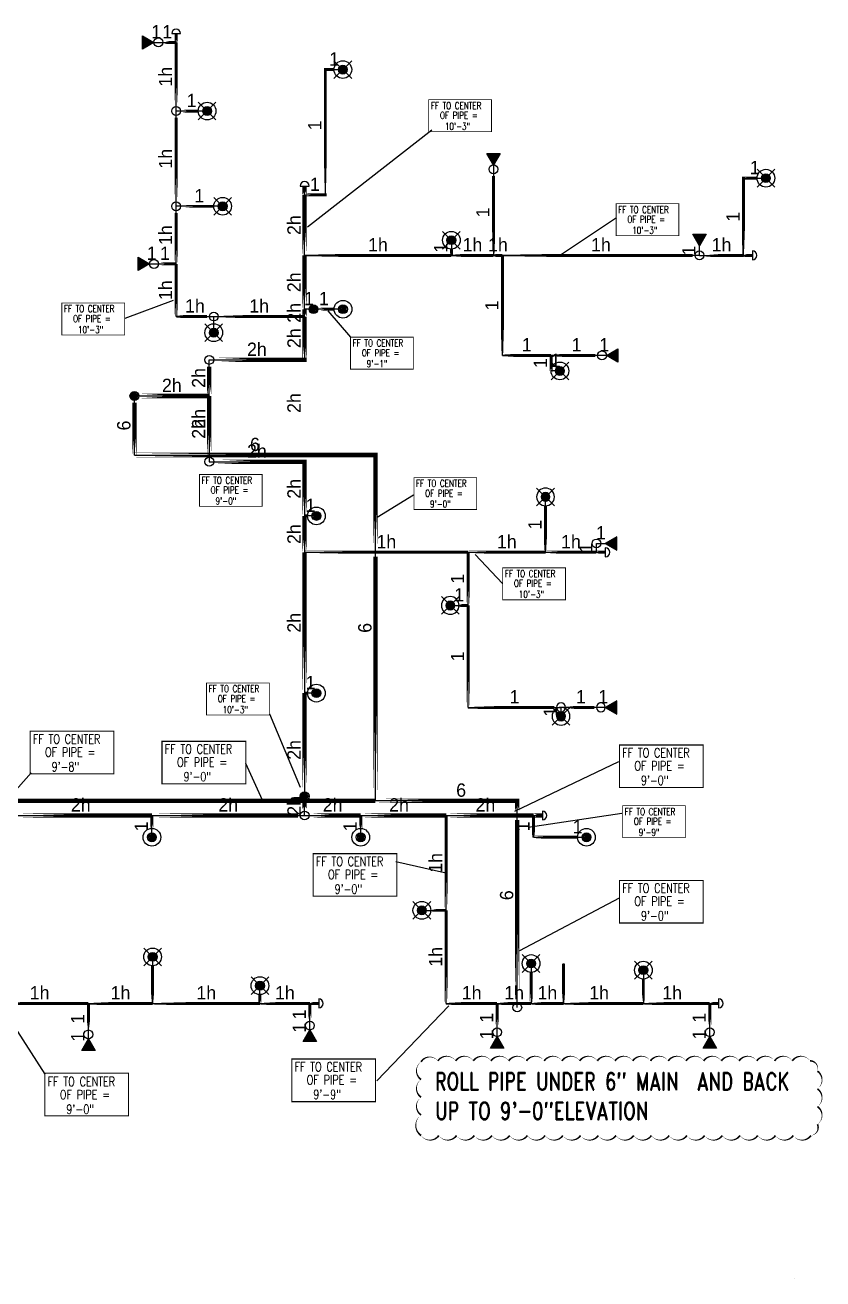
# Model space of a CAD drawing. Header units: inches. Extents: x -4258 to 19, y -149 to 1456.
# Drawn here: x -521 to 19, y 0 to 849 of the extents above; entities that cross this region are included whole.
import ezdxf
from ezdxf.enums import TextEntityAlignment as Align

# ---------------------------------------------------------------- set-up
doc = ezdxf.new("R2010")
doc.units = ezdxf.units.IN
doc.header["$MEASUREMENT"] = 0
for name, color, linetype in [('BORDER', 7, 'Continuous'), ('Coordination', 1, 'Continuous'), ('headdn', 1, 'Continuous'), ('PIPEBL', 1, 'Continuous'), ('pipemn', 1, 'Continuous'), ('PIPESPC', 1, 'Continuous'), ('spk-cap', 1, 'Continuous'), ('spk-pipedrop', 1, 'Continuous'), ('spk-piperise', 1, 'Continuous'), ('TITLE', 7, 'Continuous')]:
    doc.layers.add(name, color=color, linetype=linetype)
doc.styles.add('PDA1', font='ROMAND', dxfattribs={"width": 0.755})
doc.styles.add('PIPE', font='PIPE.SHX')

# ---------------------------------------------------------------- blocks, each defined once
blk = doc.blocks.new('SCALE')
at = {"layer": 'TITLE'}
blk.add_line((0, 0), (0, 0), dxfattribs=at)
at = {"layer": 'TITLE', "flags": 1}
blk.add_attdef('SCALE', (2.8, 0.45), '', height=9, dxfattribs=at)
blk = doc.blocks.new('drop')
blk.add_circle((0, 0), 3)
for points in [[(0.01, 2.97), (-2.53, -1.59), (-2.62, 1.36)], [(0.01, 2.97), (-2.49, -1.59), (2.52, -1.59)], [(2.52, -1.59), (0.01, 2.97), (2.6, 1.47)], [(2.52, -1.59), (-2.53, -1.59), (0.01, -2.98)]]:
    blk.add_solid(points)
blk = doc.blocks.new('side2')
for p, q in [((0, 0), (7.79, 4.5)), ((7.79, -4.5), (0, 0)), ((7.79, 4.5), (7.79, -4.5))]:
    blk.add_line(p, q)
blk.add_solid([(7.79, -4.5), (0, 0), (7.79, 4.5)])
blk = doc.blocks.new('rise')
blk.add_circle((0, 0), 3)
blk = doc.blocks.new('dpend2')
for p, q in [((-6, -6), (6, 6)), ((6, -6), (-6, 6))]:
    blk.add_line(p, q)
for radius in [6, 3]:
    blk.add_circle((0, 0), radius)
for points in [[(0, 0), (-3, 0), (-2.08, 2.07)], [(0, 0), (-3, 0), (-2.08, -2.07)], [(0, 0), (0, 3), (-2.12, 2.14)], [(0, 0), (0, -3), (-2.12, -2.14)], [(0, 0), (0, 3), (2.12, 2.14)], [(0, 0), (3, 0), (2.08, 2.07)], [(0, 0), (3, 0), (2.08, -2.07)], [(0, 0), (0, -3), (2.12, -2.14)]]:
    blk.add_solid(points)
blk = doc.blocks.new('PIPESPC')
at = {"layer": 'PIPESPC', "style": 'PIPE', "width": 0.9}
blk.add_attdef('SIZE', text='', height=9, dxfattribs=at).set_placement((0, 4.02), align=Align.CENTER)
at = {"layer": 'PIPESPC', "style": 'PIPE', "flags": 1}
blk.add_attdef('SCHED', (25.3, 3.89), '', height=9, dxfattribs=at)
blk = doc.blocks.new('CAP')
blk.add_line((0, 3), (0, -3))
blk.add_arc((0, 0), 3, 270, 90)
blk = doc.blocks.new('dpend1')
for radius in [6, 3]:
    blk.add_circle((0, 0), radius)
for points in [[(0.01, 2.97), (-2.53, -1.59), (-2.62, 1.36)], [(0.01, 2.97), (-2.49, -1.59), (2.52, -1.59)], [(2.52, -1.59), (0.01, 2.97), (2.6, 1.47)], [(2.52, -1.59), (-2.53, -1.59), (0.01, -2.98)]]:
    blk.add_solid(points)
blk = doc.blocks.new('vvvvvvvvvbbbbbbbbbb')
at = {"layer": 'Coordination', "const_width": 1}
blk.add_lwpolyline([(8219.9, 4056.7), (8219.9, 4018.3), (8295.5, 4018.3), (8295.5, 4056.7), (8219.9, 4056.7)], dxfattribs=at)
at = {"layer": 'Coordination', "style": 'PDA1', "width": 0.755}
for s, p in [('FF TO CENTER', (8222.4, 4045.5)), ('OF PIPE = ', (8233.4, 4033.7)), ('9\'-0"', (8239.3, 4020.6))]:
    blk.add_text(s, height=8.4, dxfattribs=at).set_placement(p)

msp = doc.modelspace()

# ---------------------------------------------------------------- linework, layer by layer
at = {"color": 1}
for points, const_width in [([(-419.01, 837.16), (-419.01, 843.16)], 2), ([(-426.51, 837.16), (-419.01, 837.16)], 2), ([(-419.01, 795.16), (-419.01, 837.16)], 2), ([(-318.96, 818.71), (-312.11, 818.71)], 2), ([(-317.96, 732.89), (-317.96, 819.71)], 2), ([(-414.51, 790.66), (-404.01, 790.66)], 2), ([(-419.01, 730.66), (-419.01, 786.16)], 2), ([(-204.11, 692.95), (-204.11, 746.71)], 2), ([(-34.71, 692.95), (-34.71, 746.21)], 2), ([(-332, 733.89), (-332, 739.89)], 3), ([(-35.71, 745.21), (-25.61, 745.21)], 2), ([(-332, 692.95), (-332, 733.89)], 3), ([(-332, 733.89), (-316.96, 733.89)], 2), ([(-419.01, 687.16), (-419.01, 721.66)], 2), ([(-414.51, 726.16), (-393.51, 726.16)], 2), ([(-232.61, 692.95), (-232.61, 697.21)], 2), ([(-429.51, 687.16), (-419.01, 687.16)], 2), ([(-419.01, 650.54), (-419.01, 687.16)], 2), ([(-332, 656.5), (-332, 692.95)], 3), ([(-332, 692.95), (-232.61, 692.95)], 2), ([(-232.61, 692.95), (-204.11, 692.95)], 2), ([(-204.11, 692.95), (-198, 692.95)], 2), ([(-198, 624.21), (-198, 692.95)], 2), ([(-198, 692.95), (-69.11, 692.95)], 2), ([(-60.11, 692.95), (-34.71, 692.95)], 2), ([(-34.71, 692.95), (-28.71, 692.95)], 2), ([(-332, 651.54), (-332, 656.5)], 3), ([(-321.5, 656.5), (-312, 656.5)], 2), ([(-420.01, 651.54), (-398.01, 651.54)], 2), ([(-389.01, 651.54), (-332, 651.54)], 2), ([(-332, 620.68), (-332, 651.54)], 3), ([(-392.07, 622.18), (-330.5, 622.18)], 3), ([(-199, 625.21), (-165.11, 625.21)], 2), ([(-165.11, 613.71), (-165.11, 625.21)], 2), ([(-165.11, 625.21), (-135.11, 625.21)], 2), ([(-396.57, 597.75), (-396.57, 617.68)], 3), ([(-447.25, 556.28), (-447.25, 593.25)], 3), ([(-442.75, 597.75), (-396.57, 597.75)], 3), ([(-396.57, 557.75), (-396.57, 597.75)], 3), ([(-284, 494.93), (-284, 559.28)], 3), ([(-448.75, 557.78), (-282.5, 557.78)], 3), ([(-392.07, 553.25), (-330.5, 553.25)], 3), ([(-332, 516.56), (-332, 554.75)], 3), ([(-332, 491.93), (-332, 516.56)], 3), ([(-168.86, 491.93), (-168.86, 523.43)], 2), ([(-332, 516.56), (-330, 516.56)], 2), ([(-332, 396.56), (-332, 491.93)], 3), ([(-332, 491.93), (-221.26, 491.93)], 2), ([(-221.26, 455.93), (-221.26, 491.93)], 2), ([(-221.26, 491.93), (-168.86, 491.93)], 2), ([(-168.86, 491.93), (-134.36, 491.93)], 2), ([(-134.36, 491.93), (-128.36, 491.93)], 2), ([(-284, 323.74), (-284, 488.93)], 3), ([(-227.36, 455.93), (-221.26, 455.93)], 2), ([(-221.26, 385.93), (-221.26, 455.93)], 2), ([(-332, 331.24), (-332, 396.56)], 3), ([(-332, 396.56), (-330, 396.56)], 2), ([(-222.26, 386.93), (-162.86, 386.93)], 2), ([(-153.86, 386.93), (-135.86, 386.93)], 2), ([(-707.26, 323.74), (-284, 323.74)], 3), ([(-332, 318.24), (-332, 322.24)], 3), ([(-284, 323.74), (-186.5, 323.74)], 3), ([(-188, 316.74), (-188, 325.24)], 3), ([(-527.25, 313.74), (-435.41, 313.74)], 3), ([(-435.41, 313.74), (-336.5, 313.74)], 3), ([(-435.41, 305), (-435.41, 313.74)], 2), ([(-327.5, 313.74), (-294, 313.74)], 3), ([(-294, 313.74), (-236.1, 313.74)], 3), ([(-294, 305), (-294, 313.74)], 2), ([(-236.1, 313.74), (-176.98, 313.74)], 3), ([(-236.1, 249.53), (-236.1, 313.74)], 2), ([(-176.98, 313.74), (-170.98, 313.74)], 3), ([(-176.98, 298), (-176.98, 313.74)], 2), ([(-188, 188.24), (-188, 310.74)], 3), ([(-177.98, 299), (-147.12, 299)], 2), ([(-246.6, 249.53), (-236.1, 249.53)], 2), ([(-236.1, 185.53), (-236.1, 249.53)], 2), ([(-434.91, 186.53), (-434.91, 212.03)], 2), ([(-156.6, 186.53), (-156.6, 213.53)], 2), ([(-178.6, 186.53), (-178.6, 207.53)], 2), ([(-102.6, 186.53), (-102.6, 203.03)], 2), ([(-545.41, 186.53), (-478.41, 186.53)], 2), ([(-478.41, 170.03), (-478.41, 186.53)], 2), ([(-478.41, 186.53), (-434.91, 186.53)], 2), ([(-434.91, 186.53), (-362.24, 186.53)], 2), ([(-362.24, 186.53), (-362.24, 192.53)], 2), ([(-362.24, 186.53), (-328.41, 186.53)], 2), ([(-328.41, 176.03), (-328.41, 186.53)], 2), ([(-328.41, 186.53), (-322.41, 186.53)], 2), ([(-237.1, 186.53), (-201.6, 186.53)], 2), ([(-201.6, 171.53), (-201.6, 186.53)], 2), ([(-201.6, 186.53), (-178.6, 186.53)], 2), ([(-178.6, 186.53), (-156.6, 186.53)], 2), ([(-156.6, 186.53), (-102.6, 186.53)], 2), ([(-102.6, 186.53), (-57.6, 186.53)], 2), ([(-57.6, 171.53), (-57.6, 186.53)], 2), ([(-57.6, 186.53), (-51.6, 186.53)], 2)]:
    msp.add_lwpolyline(points, close=True, dxfattribs=dict(at, const_width=const_width))
at = {"layer": 'Coordination'}
for p, q in [((-330.14, 712.18), (-245.78, 777.92)), ((-158.11, 693.72), (-120.67, 718.66)), ((-421.05, 662.48), (-453.7, 650.2)), ((-316.28, 655.35), (-300.87, 637.55)), ((-282.8, 515.79), (-258.3, 530.91)), ((-216.57, 490.46), (-197.88, 470.88)), ((-334.68, 332.75), (-355.48, 382.3)), ((-360.42, 324.15), (-371.89, 349.03)), ((-189.62, 316.59), (-119.21, 350.35)), ((-530.98, 326.99), (-517.1, 342.57)), ((-180.61, 305.73), (-117.19, 315.4)), ((-237.25, 274.85), (-270.19, 282.31)), ((-186.19, 222.25), (-118.64, 258.07)), ((-537.65, 185.06), (-507.83, 138.53)), ((-234.33, 184.91), (-283.16, 134.01))]:
    msp.add_line(p, q, dxfattribs=at)
for points, const_width in [([(-247.93, 798.32), (-247.93, 776.66), (-205.42, 776.66), (-205.42, 798.32), (-247.93, 798.32)], 0.562), ([(-121.05, 727.9), (-121.05, 706.25), (-78.55, 706.25), (-78.55, 727.9), (-121.05, 727.9)], 0.562), ([(-496.4, 660.73), (-496.4, 639.08), (-453.9, 639.08), (-453.9, 660.73), (-496.4, 660.73)], 0.562), ([(-300.87, 637.55), (-300.87, 615.9), (-258.37, 615.9), (-258.37, 637.55), (-300.87, 637.55)], 0.562), ([(-403.22, 544.64), (-403.22, 522.99), (-360.72, 522.99), (-360.72, 544.64), (-403.22, 544.64)], 0.562), ([(-197.84, 481.43), (-197.84, 459.78), (-155.34, 459.78), (-155.34, 481.43), (-197.84, 481.43)], 0.562), ([(-398.39, 403.47), (-398.39, 381.82), (-355.88, 381.82), (-355.88, 403.47), (-398.39, 403.47)], 0.562), ([(-517.91, 370.78), (-517.91, 341.91), (-461.24, 341.91), (-461.24, 370.78), (-517.91, 370.78)], 0.75), ([(-116.63, 320.37), (-116.63, 298.72), (-74.13, 298.72), (-74.13, 320.37), (-116.63, 320.37)], 0.562), ([(-118.77, 269.8), (-118.77, 240.93), (-62.1, 240.93), (-62.1, 269.8), (-118.77, 269.8)], 0.75), ([(-340.68, 148.9), (-340.68, 120.03), (-284.01, 120.03), (-284.01, 148.9), (-340.68, 148.9)], 0.75), ([(-507.86, 139.29), (-507.86, 110.42), (-451.19, 110.42), (-451.19, 139.29), (-507.86, 139.29)], 0.75)]:
    msp.add_lwpolyline(points, dxfattribs=dict(at, const_width=const_width))
msp.add_lwpolyline([(-253.12, 97.09, 0, 1.2, 0.520567), (-241.12, 97.09, 0, 1.2, 0.520567), (-229.12, 97.09, 0, 1.2, 0.520567), (-217.12, 97.09, 0, 1.2, 0.520567), (-205.12, 97.09, 0, 1.2, 0.520567), (-193.12, 97.09, 0, 1.2, 0.520567), (-181.12, 97.09, 0, 1.2, 0.520567), (-169.12, 97.09, 0, 1.2, 0.520567), (-157.12, 97.09, 0, 1.2, 0.520567), (-145.12, 97.09, 0, 1.2, 0.520567), (-133.12, 97.09, 0, 1.2, 0.520567), (-121.12, 97.09, 0, 1.2, 0.520567), (-109.12, 97.09, 0, 1.2, 0.520567), (-97.12, 97.09, 0, 1.2, 0.520567), (-85.12, 97.09, 0, 1.2, 0.520567), (-73.12, 97.09, 0, 1.2, 0.520567), (-61.12, 97.09, 0, 1.2, 0.520567), (-49.12, 97.09, 0, 1.2, 0.520567), (-37.12, 97.09, 0, 1.2, 0.520567), (-25.12, 97.09, 0, 1.2, 0.520567), (-13.12, 97.09, 0, 1.2, 0.520567), (-1.12, 97.09, 0, 1.2, 0.520567), (10.88, 97.09, 0, 1.2, 0.520567), (15.29, 104.68, 0, 1.2, 0.520567), (15.29, 116.68, 0, 1.2, 0.520567), (15.29, 128.68, 0, 1.2, 0.520567), (15.29, 140.68, 0, 1.2, 0.520567), (10.23, 147.62, 0, 1.2, 0.520567), (-1.77, 147.62, 0, 1.2, 0.520567), (-13.77, 147.62, 0, 1.2, 0.520567), (-25.77, 147.62, 0, 1.2, 0.520567), (-37.77, 147.62, 0, 1.2, 0.520567), (-49.77, 147.62, 0, 1.2, 0.520567), (-61.77, 147.62, 0, 1.2, 0.520567), (-73.77, 147.62, 0, 1.2, 0.520567), (-85.77, 147.62, 0, 1.2, 0.520567), (-97.77, 147.62, 0, 1.2, 0.520567), (-109.77, 147.62, 0, 1.2, 0.520567), (-121.77, 147.62, 0, 1.2, 0.520567), (-133.77, 147.62, 0, 1.2, 0.520567), (-145.77, 147.62, 0, 1.2, 0.520567), (-157.77, 147.62, 0, 1.2, 0.520567), (-169.77, 147.62, 0, 1.2, 0.520567), (-181.77, 147.62, 0, 1.2, 0.520567), (-193.77, 147.62, 0, 1.2, 0.520567), (-205.77, 147.62, 0, 1.2, 0.520567), (-217.77, 147.62, 0, 1.2, 0.520567), (-229.77, 147.62, 0, 1.2, 0.520567), (-241.77, 147.62, 0, 1.2, 0.520567), (-253.12, 146.97, 0, 1.2, 0.520567), (-253.12, 134.97, 0, 1.2, 0.520567), (-253.12, 122.97, 0, 1.2, 0.520567), (-253.12, 110.97, 0, 1.2, 0.520567)], format="xyseb", close=True, dxfattribs=at)
at = {"layer": 'PIPEBL'}
for p, q in [((-419.01, 837.16), (-419.01, 843.16)), ((-434.01, 837.16), (-431.01, 837.16)), ((-431.01, 837.16), (-419.01, 837.16)), ((-419.01, 790.66), (-419.01, 837.16)), ((-317.96, 733.89), (-317.96, 818.71)), ((-317.96, 818.71), (-306.11, 818.71)), ((-419.01, 726.16), (-419.01, 790.66)), ((-398.01, 790.66), (-419.01, 790.66)), ((-204.11, 754.21), (-204.11, 751.21)), ((-204.11, 751.21), (-204.11, 692.95)), ((-34.71, 692.95), (-34.71, 745.21)), ((-34.71, 745.21), (-19.61, 745.21)), ((-332, 733.89), (-317.96, 733.89)), ((-419.01, 687.16), (-419.01, 726.16)), ((-387.51, 726.16), (-419.01, 726.16)), ((-232.61, 703.21), (-232.61, 692.95)), ((-64.61, 692.95), (-64.61, 699.44)), ((-232.61, 692.95), (-332, 692.95)), ((-204.11, 692.95), (-232.61, 692.95)), ((-198, 692.95), (-204.11, 692.95)), ((-64.61, 692.95), (-198, 692.95)), ((-198, 625.21), (-198, 692.95)), ((-64.61, 692.95), (-34.71, 692.95)), ((-34.71, 692.95), (-28.71, 692.95)), ((-437.01, 687.16), (-434.01, 687.16)), ((-434.01, 687.16), (-419.01, 687.16)), ((-419.01, 651.54), (-419.01, 687.16)), ((-326, 656.5), (-332, 656.5)), ((-306, 656.5), (-326, 656.5)), ((-419.01, 651.54), (-393.51, 651.54)), ((-393.51, 651.54), (-332, 651.54)), ((-393.51, 640.61), (-393.51, 651.54)), ((-165.11, 625.21), (-198, 625.21)), ((-130.61, 625.21), (-165.11, 625.21)), ((-165.11, 614.71), (-165.11, 625.21)), ((-127.61, 625.21), (-130.61, 625.21)), ((-159.11, 614.71), (-165.11, 614.71)), ((-168.86, 491.93), (-168.86, 529.43)), ((-324, 516.56), (-332, 516.56)), ((-134.36, 491.93), (-134.36, 497.93)), ((-134.36, 497.93), (-128.36, 497.93)), ((-332, 491.93), (-221.26, 491.93)), ((-221.26, 491.93), (-168.86, 491.93)), ((-221.26, 455.93), (-221.26, 491.93)), ((-168.86, 491.93), (-134.36, 491.93)), ((-134.36, 491.93), (-128.36, 491.93)), ((-233.36, 455.93), (-221.26, 455.93)), ((-221.26, 386.93), (-221.26, 455.93)), ((-324, 396.56), (-332, 396.56)), ((-221.26, 386.93), (-158.36, 386.93)), ((-131.36, 386.93), (-158.36, 386.93)), ((-158.36, 380.93), (-158.36, 386.93)), ((-128.36, 386.93), (-131.36, 386.93)), ((-435.41, 299), (-435.41, 313.74)), ((-294, 299), (-294, 313.74)), ((-236.1, 249.53), (-236.1, 313.74)), ((-176.98, 299), (-176.98, 313.74)), ((-176.98, 299), (-141.12, 299)), ((-252.6, 249.53), (-236.1, 249.53)), ((-236.1, 186.53), (-236.1, 249.53)), ((-434.91, 218.03), (-434.91, 186.53)), ((-178.6, 213.53), (-178.6, 186.53)), ((-156.6, 213.53), (-156.6, 186.53)), ((-102.6, 209.03), (-102.6, 186.53)), ((-362.24, 186.53), (-362.24, 198.53)), ((-544.41, 186.53), (-478.41, 186.53)), ((-478.41, 186.53), (-434.91, 186.53)), ((-478.41, 165.53), (-478.41, 186.53)), ((-434.91, 186.53), (-362.24, 186.53)), ((-362.24, 186.53), (-328.41, 186.53)), ((-328.41, 171.53), (-328.41, 186.53)), ((-328.41, 186.53), (-322.41, 186.53)), ((-236.1, 186.53), (-201.6, 186.53)), ((-201.6, 186.53), (-178.6, 186.53)), ((-201.6, 167.03), (-201.6, 186.53)), ((-178.6, 186.53), (-156.6, 186.53)), ((-156.6, 186.53), (-102.6, 186.53)), ((-102.6, 186.53), (-57.6, 186.53)), ((-57.6, 167.03), (-57.6, 186.53)), ((-57.6, 186.53), (-51.6, 186.53)), ((-328.41, 168.53), (-328.41, 171.53)), ((-478.41, 162.53), (-478.41, 165.53)), ((-201.6, 164.03), (-201.6, 167.03)), ((-57.6, 164.03), (-57.6, 167.03))]:
    msp.add_line(p, q, dxfattribs=at)
at = {"layer": 'pipemn'}
for p, q in [((-332, 733.89), (-332, 739.89)), ((-332, 692.95), (-332, 733.89)), ((-332, 656.5), (-332, 692.95)), ((-332, 651.54), (-332, 656.5)), ((-332, 651.54), (-332, 622.18)), ((-396.57, 597.75), (-396.57, 622.18)), ((-396.57, 622.18), (-332, 622.18)), ((-447.25, 597.75), (-396.57, 597.75)), ((-396.57, 597.75), (-396.57, 553.25)), ((-396.57, 553.25), (-332, 553.25)), ((-332, 553.25), (-332, 516.56)), ((-332, 516.56), (-332, 491.93)), ((-332, 491.93), (-332, 396.56)), ((-332, 396.56), (-332, 326.74)), ((-332, 313.74), (-332, 326.74)), ((-332, 313.74), (-294, 313.74)), ((-294, 313.74), (-236.1, 313.74)), ((-236.1, 313.74), (-176.98, 313.74)), ((-176.98, 313.74), (-170.98, 313.74))]:
    msp.add_line(p, q, dxfattribs=at)
at = {"layer": 'pipemn', "color": 5}
for p, q in [((-447.25, 557.78), (-447.25, 597.75)), ((-447.25, 557.78), (-284, 557.78)), ((-284, 323.74), (-284, 557.78)), ((-284, 323.74), (-711.76, 323.74)), ((-188, 323.74), (-284, 323.74)), ((-188, 183.74), (-188, 323.74))]:
    msp.add_line(p, q, dxfattribs=at)
at = {"layer": 'pipemn', "color": 6}
for p, q in [((-531.75, 313.74), (-435.41, 313.74)), ((-435.41, 313.74), (-332, 313.74))]:
    msp.add_line(p, q, dxfattribs=at)

# ---------------------------------------------------------------- block references
at = {"layer": 'BORDER'}
msp.add_blockref('SCALE', (0, 0), dxfattribs=at)
at = {"layer": 'Coordination'}
for p, xscale, yscale, zscale in [((-4881.65, -1739.39), 0.5625, 0.5625, 0.5625), ((-6593.49, -2678.57), 0.75, 0.75, 0.75), ((-6283.74, -2681.08), 0.75, 0.75, 0.75), ((-6491.2, -2754.64), 0.75, 0.75, 0.75)]:
    msp.add_blockref('vvvvvvvvvbbbbbbbbbb', p, dxfattribs=dict(at, xscale=xscale, yscale=yscale, zscale=zscale))
at = {"layer": 'headdn'}
for p, rotation in [((-434.01, 837.16), 180), ((-204.11, 754.21), 89.99999999999999), ((-64.61, 699.44), 89.99999999999999), ((-437.01, 687.16), 180), ((-478.41, 162.53), 270), ((-328.41, 168.53), 270), ((-201.6, 164.03), 270), ((-57.6, 164.03), 270)]:
    msp.add_blockref('side2', p, dxfattribs=dict(at, rotation=rotation))
for name, p in [('dpend2', (-306.11, 818.71)), ('dpend2', (-398.01, 790.66)), ('dpend2', (-19.61, 745.21)), ('dpend2', (-387.51, 726.16)), ('dpend2', (-232.61, 703.21)), ('dpend1', (-306, 656.5)), ('dpend2', (-393.51, 640.61)), ('side2', (-127.61, 625.21)), ('dpend2', (-159.11, 614.71)), ('dpend1', (-324, 516.56)), ('dpend1', (-324, 396.56)), ('dpend1', (-435.41, 299)), ('dpend1', (-294, 299)), ('dpend1', (-141.12, 299)), ('dpend2', (-252.6, 249.53)), ('dpend2', (-434.91, 218.03)), ('dpend2', (-178.6, 213.53)), ('dpend2', (-102.6, 209.03)), ('dpend2', (-362.24, 198.53))]:
    msp.add_blockref(name, p, dxfattribs=at)
at = {"layer": 'headdn', "extrusion": (0, 0, -1), "zscale": -1}
for name, p, rotation in [('dpend2', (168.86, 529.43), 90), ('side2', (128.36, 497.93), 180), ('dpend2', (233.36, 455.93), 90), ('side2', (128.36, 386.93), 180), ('dpend2', (158.36, 380.93), 90)]:
    msp.add_blockref(name, p, dxfattribs=dict(at, rotation=rotation))
at = {"layer": 'PIPESPC'}
ref = msp.add_blockref('PIPESPC', (-432.51, 837.16), dxfattribs=at)
ref.add_attrib('SIZE', '1', dxfattribs={"color": 0, "height": 9, "style": 'PIPE'}).set_placement((-432.51, 837.16), align=Align.BOTTOM_CENTER)
ref = msp.add_blockref('PIPESPC', (-425.01, 837.16), dxfattribs=at)
ref.add_attrib('SIZE', '1', dxfattribs={"color": 0, "height": 9, "style": 'PIPE'}).set_placement((-425.01, 837.16), align=Align.BOTTOM_CENTER)
ref = msp.add_blockref('PIPESPC', (-312.04, 818.71), dxfattribs=at)
ref.add_attrib('SIZE', '1', dxfattribs={"color": 0, "height": 9, "style": 'PIPE'}).set_placement((-312.04, 818.71), align=Align.BOTTOM_CENTER)
ref = msp.add_blockref('PIPESPC', (-419.01, 813.91), dxfattribs=dict(at, rotation=90))
ref.add_attrib('SIZE', '1h', dxfattribs={"color": 0, "height": 9, "rotation": 90, "style": 'PIPE'}).set_placement((-419.01, 813.91), align=Align.BOTTOM_CENTER)
ref = msp.add_blockref('PIPESPC', (-408.51, 790.66), dxfattribs=at)
ref.add_attrib('SIZE', '1', dxfattribs={"color": 0, "height": 9, "style": 'PIPE'}).set_placement((-408.51, 790.66), align=Align.BOTTOM_CENTER)
ref = msp.add_blockref('PIPESPC', (-317.96, 781.01), dxfattribs=dict(at, rotation=90))
ref.add_attrib('SIZE', '1', dxfattribs={"color": 0, "height": 9, "rotation": 90, "style": 'PIPE'}).set_placement((-317.96, 781.01), align=Align.BOTTOM_CENTER)
ref = msp.add_blockref('PIPESPC', (-419.01, 758.41), dxfattribs=dict(at, rotation=90))
ref.add_attrib('SIZE', '1h', dxfattribs={"color": 0, "height": 9, "rotation": 90, "style": 'PIPE'}).set_placement((-419.01, 758.41), align=Align.BOTTOM_CENTER)
ref = msp.add_blockref('PIPESPC', (-27.16, 745.21), dxfattribs=at)
ref.add_attrib('SIZE', '1', dxfattribs={"color": 0, "height": 9, "style": 'PIPE'}).set_placement((-27.16, 745.21), align=Align.BOTTOM_CENTER)
ref = msp.add_blockref('PIPESPC', (-324.98, 733.89), dxfattribs=at)
ref.add_attrib('SIZE', '1', dxfattribs={"color": 0, "height": 9, "style": 'PIPE'}).set_placement((-324.98, 733.89), align=Align.BOTTOM_CENTER)
ref = msp.add_blockref('PIPESPC', (-403.26, 726.16), dxfattribs=at)
ref.add_attrib('SIZE', '1', dxfattribs={"color": 0, "height": 9, "style": 'PIPE'}).set_placement((-403.26, 726.16), align=Align.BOTTOM_CENTER)
ref = msp.add_blockref('PIPESPC', (-204.11, 722.08), dxfattribs=dict(at, rotation=90))
ref.add_attrib('SIZE', '1', dxfattribs={"color": 0, "height": 9, "rotation": 90, "style": 'PIPE'}).set_placement((-204.11, 722.08), align=Align.BOTTOM_CENTER)
ref = msp.add_blockref('PIPESPC', (-34.71, 719.08), dxfattribs=dict(at, rotation=90))
ref.add_attrib('SIZE', '1', dxfattribs={"color": 0, "height": 9, "rotation": 90, "style": 'PIPE'}).set_placement((-34.71, 719.08), align=Align.BOTTOM_CENTER)
ref = msp.add_blockref('PIPESPC', (-332, 713.42), dxfattribs=dict(at, rotation=90.0000000000013))
ref.add_attrib('SIZE', '2h', dxfattribs={"color": 0, "height": 9, "rotation": 90, "style": 'PIPE'}).set_placement((-332, 713.42), align=Align.BOTTOM_CENTER)
ref = msp.add_blockref('PIPESPC', (-419.01, 706.66), dxfattribs=dict(at, rotation=90))
ref.add_attrib('SIZE', '1h', dxfattribs={"color": 0, "height": 9, "rotation": 90, "style": 'PIPE'}).set_placement((-419.01, 706.66), align=Align.BOTTOM_CENTER)
ref = msp.add_blockref('PIPESPC', (-282.31, 692.95), dxfattribs=at)
ref.add_attrib('SIZE', '1h', dxfattribs={"color": 0, "height": 9, "style": 'PIPE'}).set_placement((-282.31, 692.95), align=Align.BOTTOM_CENTER)
ref = msp.add_blockref('PIPESPC', (-218.36, 692.95), dxfattribs=at)
ref.add_attrib('SIZE', '1h', dxfattribs={"color": 0, "height": 9, "style": 'PIPE'}).set_placement((-218.36, 692.95), align=Align.BOTTOM_CENTER)
ref = msp.add_blockref('PIPESPC', (-201.06, 692.95), dxfattribs=at)
ref.add_attrib('SIZE', '1h', dxfattribs={"color": 0, "height": 9, "style": 'PIPE'}).set_placement((-201.06, 692.95), align=Align.BOTTOM_CENTER)
ref = msp.add_blockref('PIPESPC', (-131.3, 692.95), dxfattribs=at)
ref.add_attrib('SIZE', '1h', dxfattribs={"color": 0, "height": 9, "style": 'PIPE'}).set_placement((-131.3, 692.95), align=Align.BOTTOM_CENTER)
ref = msp.add_blockref('PIPESPC', (-49.66, 692.95), dxfattribs=at)
ref.add_attrib('SIZE', '1h', dxfattribs={"color": 0, "height": 9, "style": 'PIPE'}).set_placement((-49.66, 692.95), align=Align.BOTTOM_CENTER)
ref = msp.add_blockref('PIPESPC', (-435.51, 687.16), dxfattribs=at)
ref.add_attrib('SIZE', '1', dxfattribs={"color": 0, "height": 9, "style": 'PIPE'}).set_placement((-435.51, 687.16), align=Align.BOTTOM_CENTER)
ref = msp.add_blockref('PIPESPC', (-426.51, 687.16), dxfattribs=at)
ref.add_attrib('SIZE', '1', dxfattribs={"color": 0, "height": 9, "style": 'PIPE'}).set_placement((-426.51, 687.16), align=Align.BOTTOM_CENTER)
ref = msp.add_blockref('PIPESPC', (-232.61, 698.08), dxfattribs=dict(at, rotation=90))
ref.add_attrib('SIZE', '1', dxfattribs={"color": 0, "height": 9, "rotation": 90, "style": 'PIPE'}).set_placement((-232.61, 698.08), align=Align.BOTTOM_CENTER)
ref = msp.add_blockref('PIPESPC', (-64.61, 696.19), dxfattribs=dict(at, rotation=90))
ref.add_attrib('SIZE', '1', dxfattribs={"color": 0, "height": 9, "rotation": 90, "style": 'PIPE'}).set_placement((-64.61, 696.19), align=Align.BOTTOM_CENTER)
ref = msp.add_blockref('PIPESPC', (-332, 674.73), dxfattribs=dict(at, rotation=89.99999999999858))
ref.add_attrib('SIZE', '2h', dxfattribs={"color": 0, "height": 9, "rotation": 90, "style": 'PIPE'}).set_placement((-332, 674.73), align=Align.BOTTOM_CENTER)
ref = msp.add_blockref('PIPESPC', (-419.01, 669.35), dxfattribs=dict(at, rotation=90))
ref.add_attrib('SIZE', '1h', dxfattribs={"color": 0, "height": 9, "rotation": 90, "style": 'PIPE'}).set_placement((-419.01, 669.35), align=Align.BOTTOM_CENTER)
ref = msp.add_blockref('PIPESPC', (-406.26, 651.54), dxfattribs=at)
ref.add_attrib('SIZE', '1h', dxfattribs={"color": 0, "height": 9, "style": 'PIPE'}).set_placement((-406.26, 651.54), align=Align.BOTTOM_CENTER)
ref = msp.add_blockref('PIPESPC', (-362.76, 651.54), dxfattribs=at)
ref.add_attrib('SIZE', '1h', dxfattribs={"color": 0, "height": 9, "style": 'PIPE'}).set_placement((-362.76, 651.54), align=Align.BOTTOM_CENTER)
ref = msp.add_blockref('PIPESPC', (-329, 656.5), dxfattribs=at)
ref.add_attrib('SIZE', '1', dxfattribs={"color": 0, "height": 9, "style": 'PIPE'}).set_placement((-329, 656.5), align=Align.BOTTOM_CENTER)
ref = msp.add_blockref('PIPESPC', (-319, 656.5), dxfattribs=at)
ref.add_attrib('SIZE', '1', dxfattribs={"color": 0, "height": 9, "style": 'PIPE'}).set_placement((-319, 656.5), align=Align.BOTTOM_CENTER)
ref = msp.add_blockref('PIPESPC', (-332, 654.02), dxfattribs=dict(at, rotation=90))
ref.add_attrib('SIZE', '2h', dxfattribs={"color": 0, "height": 9, "rotation": 90, "style": 'PIPE'}).set_placement((-332, 654.02), align=Align.BOTTOM_CENTER)
ref = msp.add_blockref('PIPESPC', (-198, 659.08), dxfattribs=dict(at, rotation=90.00000000000146))
ref.add_attrib('SIZE', '1', dxfattribs={"color": 0, "height": 9, "rotation": 90, "style": 'PIPE'}).set_placement((-198, 659.08), align=Align.BOTTOM_CENTER)
ref = msp.add_blockref('PIPESPC', (-332, 636.86), dxfattribs=dict(at, rotation=90))
ref.add_attrib('SIZE', '2h', dxfattribs={"color": 0, "height": 9, "rotation": 90, "style": 'PIPE'}).set_placement((-332, 636.86), align=Align.BOTTOM_CENTER)
ref = msp.add_blockref('PIPESPC', (-181.56, 625.21), dxfattribs=at)
ref.add_attrib('SIZE', '1', dxfattribs={"color": 0, "height": 9, "style": 'PIPE'}).set_placement((-181.56, 625.21), align=Align.BOTTOM_CENTER)
ref = msp.add_blockref('PIPESPC', (-147.86, 625.21), dxfattribs=at)
ref.add_attrib('SIZE', '1', dxfattribs={"color": 0, "height": 9, "style": 'PIPE'}).set_placement((-147.86, 625.21), align=Align.BOTTOM_CENTER)
ref = msp.add_blockref('PIPESPC', (-129.11, 625.21), dxfattribs=at)
ref.add_attrib('SIZE', '1', dxfattribs={"color": 0, "height": 9, "style": 'PIPE'}).set_placement((-129.11, 625.21), align=Align.BOTTOM_CENTER)
ref = msp.add_blockref('PIPESPC', (-364.29, 622.18), dxfattribs=at)
ref.add_attrib('SIZE', '2h', dxfattribs={"color": 0, "height": 9, "style": 'PIPE'}).set_placement((-364.29, 622.18), align=Align.BOTTOM_CENTER)
ref = msp.add_blockref('PIPESPC', (-165.11, 619.96), dxfattribs=dict(at, rotation=90))
ref.add_attrib('SIZE', '1', dxfattribs={"color": 0, "height": 9, "rotation": 90, "style": 'PIPE'}).set_placement((-165.11, 619.96), align=Align.BOTTOM_CENTER)
ref = msp.add_blockref('PIPESPC', (-162.11, 614.71), dxfattribs=at)
ref.add_attrib('SIZE', '1', dxfattribs={"color": 0, "height": 9, "style": 'PIPE'}).set_placement((-162.11, 614.71), align=Align.BOTTOM_CENTER)
ref = msp.add_blockref('PIPESPC', (-396.57, 609.96), dxfattribs=dict(at, rotation=90))
ref.add_attrib('SIZE', '2h', dxfattribs={"color": 0, "height": 9, "rotation": 90, "style": 'PIPE'}).set_placement((-396.57, 609.96), align=Align.BOTTOM_CENTER)
ref = msp.add_blockref('PIPESPC', (-421.91, 597.75), dxfattribs=at)
ref.add_attrib('SIZE', '2h', dxfattribs={"color": 0, "height": 9, "style": 'PIPE'}).set_placement((-421.91, 597.75), align=Align.BOTTOM_CENTER)
ref = msp.add_blockref('PIPESPC', (-332, 592.97), dxfattribs=dict(at, rotation=90))
ref.add_attrib('SIZE', '2h', dxfattribs={"color": 0, "height": 9, "rotation": 90, "style": 'PIPE'}).set_placement((-332, 592.97), align=Align.BOTTOM_CENTER)
ref = msp.add_blockref('PIPESPC', (-396.57, 582.3), dxfattribs=dict(at, rotation=90))
ref.add_attrib('SIZE', '2h', dxfattribs={"color": 0, "height": 9, "rotation": 90, "style": 'PIPE'}).set_placement((-396.57, 582.3), align=Align.BOTTOM_CENTER)
ref = msp.add_blockref('PIPESPC', (-447.25, 577.76), dxfattribs=dict(at, rotation=90))
ref.add_attrib('SIZE', '6', dxfattribs={"color": 0, "height": 9, "rotation": 90, "style": 'PIPE'}).set_placement((-447.25, 577.76), align=Align.BOTTOM_CENTER)
ref = msp.add_blockref('PIPESPC', (-396.57, 575.5), dxfattribs=dict(at, rotation=90))
ref.add_attrib('SIZE', '2h', dxfattribs={"color": 0, "height": 9, "rotation": 90, "style": 'PIPE'}).set_placement((-396.57, 575.5), align=Align.BOTTOM_CENTER)
ref = msp.add_blockref('PIPESPC', (-365.63, 557.78), dxfattribs=at)
ref.add_attrib('SIZE', '6', dxfattribs={"color": 0, "height": 9, "style": 'PIPE'}).set_placement((-365.63, 557.78), align=Align.BOTTOM_CENTER)
ref = msp.add_blockref('PIPESPC', (-364.29, 553.25), dxfattribs=at)
ref.add_attrib('SIZE', '2h', dxfattribs={"color": 0, "height": 9, "style": 'PIPE'}).set_placement((-364.29, 553.25), align=Align.BOTTOM_CENTER)
ref = msp.add_blockref('PIPESPC', (-332, 534.91), dxfattribs=dict(at, rotation=90))
ref.add_attrib('SIZE', '2h', dxfattribs={"color": 0, "height": 9, "rotation": 90, "style": 'PIPE'}).set_placement((-332, 534.91), align=Align.BOTTOM_CENTER)
ref = msp.add_blockref('PIPESPC', (-328, 516.56), dxfattribs=at)
ref.add_attrib('SIZE', '1', dxfattribs={"color": 0, "height": 9, "style": 'PIPE'}).set_placement((-328, 516.56), align=Align.BOTTOM_CENTER)
ref = msp.add_blockref('PIPESPC', (-332, 504.24), dxfattribs=dict(at, rotation=90.00000000000212))
ref.add_attrib('SIZE', '2h', dxfattribs={"color": 0, "height": 9, "rotation": 90, "style": 'PIPE'}).set_placement((-332, 504.24), align=Align.BOTTOM_CENTER)
ref = msp.add_blockref('PIPESPC', (-168.86, 510.68), dxfattribs=dict(at, rotation=90))
ref.add_attrib('SIZE', '1', dxfattribs={"color": 0, "height": 9, "rotation": 90, "style": 'PIPE'}).set_placement((-168.86, 510.68), align=Align.BOTTOM_CENTER)
ref = msp.add_blockref('PIPESPC', (-131.36, 497.93), dxfattribs=at)
ref.add_attrib('SIZE', '1', dxfattribs={"color": 0, "height": 9, "style": 'PIPE'}).set_placement((-131.36, 497.93), align=Align.BOTTOM_CENTER)
ref = msp.add_blockref('PIPESPC', (-276.63, 491.93), dxfattribs=at)
ref.add_attrib('SIZE', '1h', dxfattribs={"color": 0, "height": 9, "style": 'PIPE'}).set_placement((-276.63, 491.93), align=Align.BOTTOM_CENTER)
ref = msp.add_blockref('PIPESPC', (-195.06, 491.93), dxfattribs=at)
ref.add_attrib('SIZE', '1h', dxfattribs={"color": 0, "height": 9, "style": 'PIPE'}).set_placement((-195.06, 491.93), align=Align.BOTTOM_CENTER)
ref = msp.add_blockref('PIPESPC', (-151.61, 491.93), dxfattribs=at)
ref.add_attrib('SIZE', '1h', dxfattribs={"color": 0, "height": 9, "style": 'PIPE'}).set_placement((-151.61, 491.93), align=Align.BOTTOM_CENTER)
ref = msp.add_blockref('PIPESPC', (-134.36, 494.93), dxfattribs=dict(at, rotation=90))
ref.add_attrib('SIZE', '1', dxfattribs={"color": 0, "height": 9, "rotation": 90, "style": 'PIPE'}).set_placement((-134.36, 494.93), align=Align.BOTTOM_CENTER)
ref = msp.add_blockref('PIPESPC', (-221.26, 473.93), dxfattribs=dict(at, rotation=89.9999999999971))
ref.add_attrib('SIZE', '1', dxfattribs={"color": 0, "height": 9, "rotation": 90, "style": 'PIPE'}).set_placement((-221.26, 473.93), align=Align.BOTTOM_CENTER)
ref = msp.add_blockref('PIPESPC', (-227.31, 455.93), dxfattribs=at)
ref.add_attrib('SIZE', '1', dxfattribs={"color": 0, "height": 9, "style": 'PIPE'}).set_placement((-227.31, 455.93), align=Align.BOTTOM_CENTER)
ref = msp.add_blockref('PIPESPC', (-332, 444.24), dxfattribs=dict(at, rotation=89.99999999999946))
ref.add_attrib('SIZE', '2h', dxfattribs={"color": 0, "height": 9, "rotation": 90, "style": 'PIPE'}).set_placement((-332, 444.24), align=Align.BOTTOM_CENTER)
ref = msp.add_blockref('PIPESPC', (-284, 440.76), dxfattribs=dict(at, rotation=90.0000000000002))
ref.add_attrib('SIZE', '6', dxfattribs={"color": 0, "height": 9, "rotation": 90, "style": 'PIPE'}).set_placement((-284, 440.76), align=Align.BOTTOM_CENTER)
ref = msp.add_blockref('PIPESPC', (-221.26, 421.43), dxfattribs=dict(at, rotation=90))
ref.add_attrib('SIZE', '1', dxfattribs={"color": 0, "height": 9, "rotation": 90, "style": 'PIPE'}).set_placement((-221.26, 421.43), align=Align.BOTTOM_CENTER)
ref = msp.add_blockref('PIPESPC', (-328, 396.56), dxfattribs=at)
ref.add_attrib('SIZE', '1', dxfattribs={"color": 0, "height": 9, "style": 'PIPE'}).set_placement((-328, 396.56), align=Align.BOTTOM_CENTER)
ref = msp.add_blockref('PIPESPC', (-189.81, 386.93), dxfattribs=at)
ref.add_attrib('SIZE', '1', dxfattribs={"color": 0, "height": 9, "style": 'PIPE'}).set_placement((-189.81, 386.93), align=Align.BOTTOM_CENTER)
ref = msp.add_blockref('PIPESPC', (-144.86, 386.93), dxfattribs=at)
ref.add_attrib('SIZE', '1', dxfattribs={"color": 0, "height": 9, "style": 'PIPE'}).set_placement((-144.86, 386.93), align=Align.BOTTOM_CENTER)
ref = msp.add_blockref('PIPESPC', (-129.86, 386.93), dxfattribs=at)
ref.add_attrib('SIZE', '1', dxfattribs={"color": 0, "height": 9, "style": 'PIPE'}).set_placement((-129.86, 386.93), align=Align.BOTTOM_CENTER)
ref = msp.add_blockref('PIPESPC', (-158.36, 383.93), dxfattribs=dict(at, rotation=90))
ref.add_attrib('SIZE', '1', dxfattribs={"color": 0, "height": 9, "rotation": 90, "style": 'PIPE'}).set_placement((-158.36, 383.93), align=Align.BOTTOM_CENTER)
ref = msp.add_blockref('PIPESPC', (-332, 358.15), dxfattribs=dict(at, rotation=90))
ref.add_attrib('SIZE', '2h', dxfattribs={"color": 0, "height": 9, "rotation": 90, "style": 'PIPE'}).set_placement((-332, 358.15), align=Align.BOTTOM_CENTER)
ref = msp.add_blockref('PIPESPC', (-226, 323.74), dxfattribs=at)
ref.add_attrib('SIZE', '6', dxfattribs={"color": 0, "height": 9, "style": 'PIPE'}).set_placement((-226, 323.74), align=Align.BOTTOM_CENTER)
ref = msp.add_blockref('PIPESPC', (-483.58, 313.74), dxfattribs=at)
ref.add_attrib('SIZE', '2h', dxfattribs={"color": 0, "height": 9, "style": 'PIPE'}).set_placement((-483.58, 313.74), align=Align.BOTTOM_CENTER)
ref = msp.add_blockref('PIPESPC', (-383.7, 313.74), dxfattribs=at)
ref.add_attrib('SIZE', '2h', dxfattribs={"color": 0, "height": 9, "style": 'PIPE'}).set_placement((-383.7, 313.74), align=Align.BOTTOM_CENTER)
ref = msp.add_blockref('PIPESPC', (-332, 320.24), dxfattribs=dict(at, rotation=90))
ref.add_attrib('SIZE', '2h', dxfattribs={"color": 0, "height": 9, "rotation": 90, "style": 'PIPE'}).set_placement((-332, 320.24), align=Align.BOTTOM_CENTER)
ref = msp.add_blockref('PIPESPC', (-313, 313.74), dxfattribs=at)
ref.add_attrib('SIZE', '2h', dxfattribs={"color": 0, "height": 9, "style": 'PIPE'}).set_placement((-313, 313.74), align=Align.BOTTOM_CENTER)
ref = msp.add_blockref('PIPESPC', (-268.05, 313.74), dxfattribs=at)
ref.add_attrib('SIZE', '2h', dxfattribs={"color": 0, "height": 9, "style": 'PIPE'}).set_placement((-268.05, 313.74), align=Align.BOTTOM_CENTER)
ref = msp.add_blockref('PIPESPC', (-209.54, 313.74), dxfattribs=at)
ref.add_attrib('SIZE', '2h', dxfattribs={"color": 0, "height": 9, "style": 'PIPE'}).set_placement((-209.54, 313.74), align=Align.BOTTOM_CENTER)
ref = msp.add_blockref('PIPESPC', (-435.41, 306.37), dxfattribs=dict(at, rotation=90))
ref.add_attrib('SIZE', '1', dxfattribs={"color": 0, "height": 9, "rotation": 90, "style": 'PIPE'}).set_placement((-435.41, 306.37), align=Align.BOTTOM_CENTER)
ref = msp.add_blockref('PIPESPC', (-294, 306.37), dxfattribs=dict(at, rotation=90))
ref.add_attrib('SIZE', '1', dxfattribs={"color": 0, "height": 9, "rotation": 90, "style": 'PIPE'}).set_placement((-294, 306.37), align=Align.BOTTOM_CENTER)
ref = msp.add_blockref('PIPESPC', (-176.98, 306.37), dxfattribs=dict(at, rotation=90))
ref.add_attrib('SIZE', '1', dxfattribs={"color": 0, "height": 9, "rotation": 90, "style": 'PIPE'}).set_placement((-176.98, 306.37), align=Align.BOTTOM_CENTER)
ref = msp.add_blockref('PIPESPC', (-147.05, 299), dxfattribs=at)
ref.add_attrib('SIZE', '1', dxfattribs={"color": 0, "height": 9, "style": 'PIPE'}).set_placement((-147.05, 299), align=Align.BOTTOM_CENTER)
ref = msp.add_blockref('PIPESPC', (-236.1, 281.64), dxfattribs=dict(at, rotation=89.9999999999951))
ref.add_attrib('SIZE', '1h', dxfattribs={"color": 0, "height": 9, "rotation": 90, "style": 'PIPE'}).set_placement((-236.1, 281.64), align=Align.BOTTOM_CENTER)
ref = msp.add_blockref('PIPESPC', (-188, 259.74), dxfattribs=dict(at, rotation=90.00000000000034))
ref.add_attrib('SIZE', '6', dxfattribs={"color": 0, "height": 9, "rotation": 90, "style": 'PIPE'}).set_placement((-188, 259.74), align=Align.BOTTOM_CENTER)
ref = msp.add_blockref('PIPESPC', (-236.1, 218.03), dxfattribs=dict(at, rotation=89.99999999999504))
ref.add_attrib('SIZE', '1h', dxfattribs={"color": 0, "height": 9, "rotation": 90, "style": 'PIPE'}).set_placement((-236.1, 218.03), align=Align.BOTTOM_CENTER)
ref = msp.add_blockref('PIPESPC', (-511.41, 186.53), dxfattribs=at)
ref.add_attrib('SIZE', '1h', dxfattribs={"color": 0, "height": 9, "style": 'PIPE'}).set_placement((-511.41, 186.53), align=Align.BOTTOM_CENTER)
ref = msp.add_blockref('PIPESPC', (-456.66, 186.53), dxfattribs=at)
ref.add_attrib('SIZE', '1h', dxfattribs={"color": 0, "height": 9, "style": 'PIPE'}).set_placement((-456.66, 186.53), align=Align.BOTTOM_CENTER)
ref = msp.add_blockref('PIPESPC', (-398.57, 186.53), dxfattribs=at)
ref.add_attrib('SIZE', '1h', dxfattribs={"color": 0, "height": 9, "style": 'PIPE'}).set_placement((-398.57, 186.53), align=Align.BOTTOM_CENTER)
ref = msp.add_blockref('PIPESPC', (-345.32, 186.53), dxfattribs=at)
ref.add_attrib('SIZE', '1h', dxfattribs={"color": 0, "height": 9, "style": 'PIPE'}).set_placement((-345.32, 186.53), align=Align.BOTTOM_CENTER)
ref = msp.add_blockref('PIPESPC', (-218.85, 186.53), dxfattribs=at)
ref.add_attrib('SIZE', '1h', dxfattribs={"color": 0, "height": 9, "style": 'PIPE'}).set_placement((-218.85, 186.53), align=Align.BOTTOM_CENTER)
ref = msp.add_blockref('PIPESPC', (-190.1, 186.53), dxfattribs=at)
ref.add_attrib('SIZE', '1h', dxfattribs={"color": 0, "height": 9, "style": 'PIPE'}).set_placement((-190.1, 186.53), align=Align.BOTTOM_CENTER)
ref = msp.add_blockref('PIPESPC', (-167.6, 186.53), dxfattribs=at)
ref.add_attrib('SIZE', '1h', dxfattribs={"color": 0, "height": 9, "style": 'PIPE'}).set_placement((-167.6, 186.53), align=Align.BOTTOM_CENTER)
ref = msp.add_blockref('PIPESPC', (-132.6, 186.53), dxfattribs=at)
ref.add_attrib('SIZE', '1h', dxfattribs={"color": 0, "height": 9, "style": 'PIPE'}).set_placement((-132.6, 186.53), align=Align.BOTTOM_CENTER)
ref = msp.add_blockref('PIPESPC', (-83.1, 186.53), dxfattribs=at)
ref.add_attrib('SIZE', '1h', dxfattribs={"color": 0, "height": 9, "style": 'PIPE'}).set_placement((-83.1, 186.53), align=Align.BOTTOM_CENTER)
ref = msp.add_blockref('PIPESPC', (-478.41, 176.03), dxfattribs=dict(at, rotation=90))
ref.add_attrib('SIZE', '1', dxfattribs={"color": 0, "height": 9, "rotation": 90, "style": 'PIPE'}).set_placement((-478.41, 176.03), align=Align.BOTTOM_CENTER)
ref = msp.add_blockref('PIPESPC', (-328.41, 179.03), dxfattribs=dict(at, rotation=90))
ref.add_attrib('SIZE', '1', dxfattribs={"color": 0, "height": 9, "rotation": 90, "style": 'PIPE'}).set_placement((-328.41, 179.03), align=Align.BOTTOM_CENTER)
ref = msp.add_blockref('PIPESPC', (-201.6, 176.78), dxfattribs=dict(at, rotation=90))
ref.add_attrib('SIZE', '1', dxfattribs={"color": 0, "height": 9, "rotation": 90, "style": 'PIPE'}).set_placement((-201.6, 176.78), align=Align.BOTTOM_CENTER)
ref = msp.add_blockref('PIPESPC', (-57.6, 176.78), dxfattribs=dict(at, rotation=90))
ref.add_attrib('SIZE', '1', dxfattribs={"color": 0, "height": 9, "rotation": 90, "style": 'PIPE'}).set_placement((-57.6, 176.78), align=Align.BOTTOM_CENTER)
ref = msp.add_blockref('PIPESPC', (-328.41, 170.03), dxfattribs=dict(at, rotation=90))
ref.add_attrib('SIZE', '1', dxfattribs={"color": 0, "height": 9, "rotation": 90, "style": 'PIPE'}).set_placement((-328.41, 170.03), align=Align.BOTTOM_CENTER)
ref = msp.add_blockref('PIPESPC', (-478.41, 164.03), dxfattribs=dict(at, rotation=90))
ref.add_attrib('SIZE', '1', dxfattribs={"color": 0, "height": 9, "rotation": 90, "style": 'PIPE'}).set_placement((-478.41, 164.03), align=Align.BOTTOM_CENTER)
ref = msp.add_blockref('PIPESPC', (-201.6, 165.53), dxfattribs=dict(at, rotation=90))
ref.add_attrib('SIZE', '1', dxfattribs={"color": 0, "height": 9, "rotation": 90, "style": 'PIPE'}).set_placement((-201.6, 165.53), align=Align.BOTTOM_CENTER)
ref = msp.add_blockref('PIPESPC', (-57.6, 165.53), dxfattribs=dict(at, rotation=90))
ref.add_attrib('SIZE', '1', dxfattribs={"color": 0, "height": 9, "rotation": 90, "style": 'PIPE'}).set_placement((-57.6, 165.53), align=Align.BOTTOM_CENTER)
at = {"layer": 'spk-cap'}
for p, rotation in [((-419.01, 843.16), 90.00000000002773), ((-332, 739.89), 90.00000000002899)]:
    msp.add_blockref('CAP', p, dxfattribs=dict(at, rotation=rotation))
for p in [(-28.71, 692.95), (-128.36, 491.93), (-170.98, 313.74), (-322.41, 186.53), (-51.6, 186.53)]:
    msp.add_blockref('CAP', p, dxfattribs=at)
at = {"layer": 'spk-pipedrop'}
for p, rotation in [((-326, 656.5), 180.0000000000555), ((-447.25, 597.75), 216.1002496402969), ((-332, 326.74), 270.0000000000834)]:
    msp.add_blockref('drop', p, dxfattribs=dict(at, rotation=rotation))
at = {"layer": 'spk-piperise'}
for p, rotation in [((-431.01, 837.16), 180.0000000000833), ((-419.01, 790.66), 90.00000000002773), ((-204.11, 751.21), 90.00000000008332), ((-419.01, 726.16), 270.0000000000834), ((-434.01, 687.16), 180.0000000000833), ((-64.61, 692.95), 90.00000000008332), ((-396.57, 622.18), 90.00000000002773), ((-396.57, 553.25), 270.0000000000834), ((-134.36, 497.93), 180.0000000000555), ((-332, 313.74), 180.0000000000555), ((-188, 183.74), 270.0000000000837), ((-328.41, 171.53), 270.0000000000834), ((-201.6, 167.03), 270.0000000000834), ((-57.6, 167.03), 270.0000000000834), ((-478.41, 165.53), 270.0000000000834)]:
    msp.add_blockref('rise', p, dxfattribs=dict(at, rotation=rotation))
for p in [(-393.51, 651.54), (-130.61, 625.21)]:
    msp.add_blockref('rise', p, dxfattribs=at)
at = {"layer": 'spk-piperise', "extrusion": (0, 0, -1), "zscale": -1, "rotation": 180.0000000000277}
for p in [(158.36, 386.93), (131.36, 386.93)]:
    msp.add_blockref('rise', p, dxfattribs=at)

# ---------------------------------------------------------------- texts
at = {"layer": 'Coordination', "style": 'PDA1', "width": 0.755}
for s, height, p in [('FF TO CENTER', 4.725, (-246.51, 792)), ('OF PIPE = ', 4.725, (-240.32, 785.36)), ('10\'-3"', 4.725, (-237, 777.97)), ('FF TO CENTER', 4.725, (-119.64, 721.58)), ('OF PIPE = ', 4.725, (-113.45, 714.95)), ('10\'-3"', 4.725, (-110.13, 707.55)), ('FF TO CENTER', 4.725, (-494.99, 654.41)), ('OF PIPE = ', 4.725, (-488.8, 647.77)), ('10\'-3"', 4.725, (-485.48, 640.38)), ('FF TO CENTER', 4.725, (-299.46, 631.23)), ('OF PIPE = ', 4.725, (-293.27, 624.6)), ('9\'-1"', 4.725, (-289.95, 617.2)), ('FF TO CENTER', 4.725, (-401.81, 538.32)), ('OF PIPE = ', 4.725, (-395.62, 531.68)), ('9\'-0"', 4.725, (-392.3, 524.29)), ('FF TO CENTER', 4.725, (-196.43, 475.11)), ('OF PIPE = ', 4.725, (-190.24, 468.47)), ('10\'-3"', 4.725, (-186.92, 461.08)), ('FF TO CENTER', 4.725, (-396.98, 397.15)), ('OF PIPE = ', 4.725, (-390.79, 390.51)), ('10\'-3"', 4.725, (-387.46, 383.12)), ('FF TO CENTER', 6.3, (-516.03, 362.35)), ('OF PIPE = ', 6.3, (-507.78, 353.5)), ('9\'-8"', 6.3, (-503.35, 343.64)), ('FF TO CENTER', 4.725, (-115.22, 314.05)), ('OF PIPE = ', 4.725, (-109.03, 307.41)), ('9\'-9"', 4.725, (-105.71, 300.02)), ('FF TO CENTER', 6.3, (-116.89, 261.38)), ('OF PIPE = ', 6.3, (-108.64, 252.53)), ('9\'-0"', 6.3, (-104.21, 242.67)), ('FF TO CENTER', 6.3, (-338.8, 140.47)), ('FF TO CENTER', 6.3, (-505.99, 130.44)), ('OF PIPE = ', 6.3, (-330.55, 131.62)), ('OF PIPE = ', 6.3, (-497.73, 121.59)), ('9\'-9"', 6.3, (-326.12, 121.76)), ('9\'-0"', 6.3, (-493.3, 111.73))]:
    msp.add_text(s, height=height, dxfattribs=at).set_placement(p)
at = {"layer": 'Coordination', "insert": (-243.61, 107.74), "char_height": 12, "width": 266.3109, "attachment_point": 7, "style": 'PDA1'}
msp.add_mtext('ROLL PIPE UNDER 6" MAIN  AND BACK UP TO 9\'-0"ELEVATION', dxfattribs=at)

doc.saveas('drawing.dxf')
